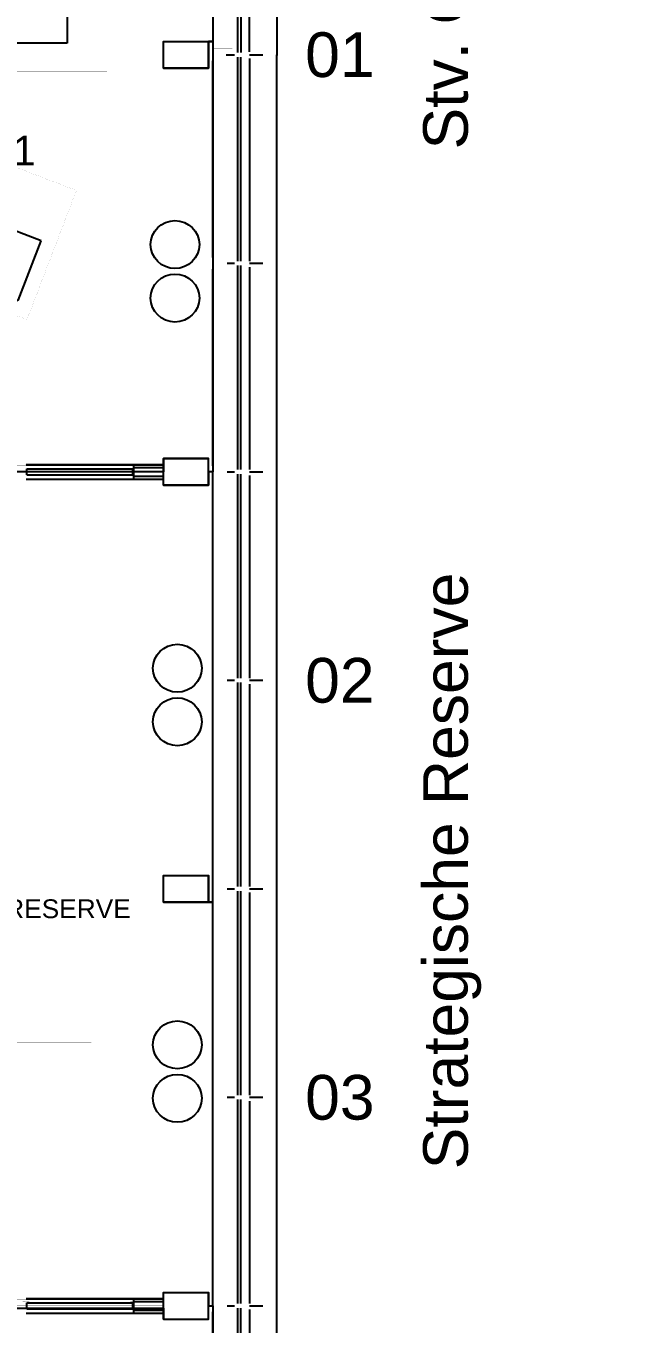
# Model space of a CAD drawing. Extents: x 7690 to 8871, y -6511 to -5312.
# Drawn here: x 8711.9 to 8871.3, y -6137.1 to -5793.9 of the extents above; entities that cross this region are included whole.
import ezdxf
from ezdxf.enums import TextEntityAlignment as Align

# ---------------------------------------------------------------- set-up
doc = ezdxf.new("R2010")
doc.units = 0
doc.header["$MEASUREMENT"] = 0
doc.linetypes.add('LONG_DASHES', pattern=[1.5, 1, -0.5])
doc.layers.get('0').update_dxf_attribs({"linetype": 'CONTINUOUS'})
for name, color, linetype in [('A-ALLG-BESCHRIFTUNG_10', 7, 'CONTINUOUS'), ('A-NEU-BÜROTRENNWAND-DAEMMUNG', 7, 'CONTINUOUS'), ('A-NEU-BÜROTRENNWAND-FEIN', 7, 'CONTINUOUS'), ('A-NEU-BÜROTRENNWAND-GROB', 7, 'CONTINUOUS'), ('A-NEU-GRUNDRISS', 7, 'CONTINUOUS'), ('A-NEU-WAND-BETON', 7, 'CONTINUOUS'), ('BWZ121_GF-POLYGON', 7, 'CONTINUOUS'), ('BWZ122_NGF-POLYGON', 7, 'CONTINUOUS'), ('FM_OBJEKT_DOSE', 7, 'CONTINUOUS'), ('FM_OBJEKT_GESCHOSS', 7, 'CONTINUOUS'), ('FM_OBJEKT_MOEBEL', 7, 'CONTINUOUS'), ('FM_OBJEKT_RAUM', 7, 'CONTINUOUS'), ('FM_RAHMEN_LINK', 7, 'CONTINUOUS'), ('R0_MOBILIAR', 7, 'CONTINUOUS'), ('R0_MOBILIAR_2D_LINIEN', 7, 'CONTINUOUS'), ('R0_MOBILIAR_PERIMETERNUMMERIERU', 7, 'CONTINUOUS'), ('R0_MOBILIAR_TEXT', 7, 'CONTINUOUS'), ('Z0_NEU', 7, 'CONTINUOUS'), ('Z1_POLYGONE_FLÄCHENNACHWEIS', 7, 'CONTINUOUS')]:
    doc.layers.add(name, color=color, linetype=linetype)
doc.styles.add('ARIAL', font='ARIAL')

# ---------------------------------------------------------------- blocks, each defined once
blk = doc.blocks.new('*D22')
at = {"layer": 'FM_OBJEKT_GESCHOSS', "color": 250, "linetype": 'Continuous', "const_width": 0.00174}
blk.add_lwpolyline([(8161.6821, -6162.5566), (8161.6821, -6493.2646), (8778.2168, -6493.2646), (8778.2168, -5660.9834), (8447.5059, -5660.9834), (8447.5059, -5330.3032), (7830.9731, -5330.2744), (7830.9746, -5767.6758), (7720.7378, -5767.6758), (7720.7378, -5751.9277), (7704.9897, -5751.9277), (7704.9897, -5767.6758), (7720.7378, -5767.6758), (7720.7378, -5767.6758), (7830.9746, -5767.6758), (7830.9746, -6162.5566), (8161.6821, -6162.5566), (8246.5254, -6081.0605), (8246.5254, -6073.5806), (8330.5762, -6073.5806), (8330.5762, -6081.0605), (8246.5254, -6081.0605)], close=True, dxfattribs=at)
blk = doc.blocks.new('*D38')
at = {"layer": 'A-NEU-GRUNDRISS', "color": 250, "linetype": 'Continuous'}
for p, q in [((8778.2129, -5660.98), (8635.2676, -5660.98)), ((8769.4336, -5669.7588), (8778.2129, -5660.98)), ((8778.2129, -5660.98), (8778.2129, -5801.7275)), ((8635.3008, -5668.2227), (8635.3008, -5664.6675)), ((8686.4824, -5668.2227), (8686.4824, -5664.6675)), ((8730.5762, -5668.2227), (8730.5762, -5664.6675)), ((8765.4492, -5668.2222), (8765.4492, -5664.668)), ((8778.2129, -5662.1611), (8778.2129, -5801.7275)), ((8636.293, -5668.2227), (8770.9688, -5668.2227)), ((8764.8262, -5668.2222), (8765.4492, -5668.2222)), ((8770.9688, -5800.7339), (8770.9688, -5668.2227)), ((8635.3008, -5674.3647), (8635.3008, -5672.1602)), ((8635.8906, -5670.5127), (8685.8906, -5670.5127)), ((8635.8906, -5671.3394), (8685.8906, -5671.3394)), ((8686.4824, -5674.3647), (8686.4824, -5672.1602)), ((8687.0723, -5670.5107), (8729.9922, -5670.5068)), ((8687.0723, -5671.3374), (8729.9922, -5671.3335)), ((8730.5762, -5674.3647), (8730.5762, -5672.1602)), ((8764.2383, -5670.5068), (8731.166, -5670.5068)), ((8764.2383, -5671.3335), (8731.166, -5671.3335)), ((8764.8262, -5674.0703), (8764.8262, -5672.1602)), ((8765.1621, -5674.3652), (8767.0332, -5674.3652)), ((8767.8379, -5705.6646), (8767.8379, -5674.9561)), ((8768.666, -5705.6646), (8768.666, -5674.9561)), ((8770.9707, -5673.7437), (8774.5234, -5673.7437)), ((8763.252, -5677.9082), (8636.875, -5677.9082)), ((8761.2832, -5675.9399), (8761.2832, -5800.1528)), ((8764.8281, -5706.2549), (8767.0332, -5706.2549)), ((8770.9707, -5706.2549), (8774.5254, -5706.2544)), ((8767.8379, -5749.7593), (8767.8379, -5706.8457)), ((8768.666, -5749.7593), (8768.666, -5706.8457)), ((8764.8262, -5750.3496), (8767.0313, -5750.3491)), ((8767.8379, -5750.9399), (8767.8379, -5800.9399)), ((8768.666, -5750.9399), (8768.666, -5800.9399)), ((8770.9688, -5750.3491), (8774.5234, -5750.3491)), ((8764.8262, -5801.5308), (8767.0332, -5801.5308)), ((8770.9688, -5801.5303), (8774.5234, -5801.5303))]:
    blk.add_line(p, q, dxfattribs=at)
at = {"layer": 'A-NEU-GRUNDRISS', "color": 250, "linetype": 'Continuous', "const_width": 0.00174}
for points in [[(8636.373, -5666.4194), (8634.2285, -5666.4194), (8634.2285, -5664.6675), (8636.373, -5664.6675)], [(8687.5215, -5666.4194), (8685.375, -5666.4194), (8685.375, -5664.6675), (8687.5215, -5664.6675)], [(8731.6152, -5666.4194), (8729.4688, -5666.4194), (8729.4688, -5664.6675), (8731.6152, -5664.6675)], [(8765.4492, -5666.4199), (8764.8262, -5666.4199), (8764.8262, -5664.668), (8765.4492, -5664.668)], [(8636.293, -5669.4038), (8634.3066, -5669.4038), (8634.3066, -5668.2227), (8636.293, -5668.2227)], [(8687.4746, -5669.4038), (8685.4883, -5669.4038), (8685.4883, -5668.2227), (8687.4746, -5668.2227)], [(8731.5684, -5669.4038), (8729.582, -5669.4038), (8729.582, -5668.2227), (8731.5684, -5668.2227)], [(8765.8203, -5669.4038), (8763.834, -5669.4038), (8763.834, -5668.2227), (8765.8203, -5668.2227)], [(8635.6934, -5672.1602), (8634.9063, -5672.1602), (8634.9063, -5669.7021), (8635.6934, -5669.7021)], [(8685.8906, -5672.1621), (8635.8906, -5672.1621), (8635.8906, -5669.6841), (8685.8906, -5669.6841)], [(8686.875, -5672.1602), (8686.0879, -5672.1602), (8686.0879, -5669.7021), (8686.875, -5669.7021)], [(8687.0723, -5672.1641), (8729.9922, -5672.1602), (8729.9922, -5669.6802), (8687.0723, -5669.6836)], [(8730.9688, -5672.1602), (8730.1816, -5672.1602), (8730.1816, -5669.7021), (8730.9688, -5669.7021)], [(8764.2383, -5672.1602), (8731.166, -5672.1602), (8731.166, -5669.6802), (8764.2383, -5669.6802)], [(8765.2207, -5672.1602), (8764.4336, -5672.1602), (8764.4336, -5669.7021), (8765.2207, -5669.7021)], [(8769.4336, -5673.7749), (8767.1113, -5673.7749), (8767.1113, -5672.082), (8765.416, -5672.082), (8765.416, -5669.7588), (8769.4336, -5669.7588)], [(8636.875, -5677.9082), (8633.7266, -5677.9082), (8633.7266, -5672.79), (8636.875, -5672.79)], [(8688.0566, -5677.9082), (8684.9082, -5677.9082), (8684.9082, -5672.79), (8688.0566, -5672.79)], [(8732.1504, -5677.9082), (8729.002, -5677.9082), (8729.002, -5672.79), (8732.1504, -5672.79)], [(8766.4023, -5677.9082), (8761.2832, -5677.9082), (8761.2832, -5672.7905), (8766.4023, -5672.7905)], [(8769.4922, -5674.7588), (8767.0332, -5674.7588), (8767.0332, -5673.9717), (8769.4922, -5673.9717)], [(8769.4922, -5705.6646), (8767.0352, -5705.6646), (8767.0352, -5674.9561), (8769.4922, -5674.9561)], [(8770.9688, -5675.3584), (8769.7891, -5675.3584), (8769.7891, -5673.3716), (8770.9688, -5673.3716)], [(8774.5234, -5674.3652), (8772.7715, -5674.3652), (8772.7715, -5673.7437), (8774.5234, -5673.7437)], [(8766.4023, -5707.8301), (8761.2832, -5707.8301), (8761.2832, -5704.6802), (8766.4023, -5704.6802)], [(8769.4922, -5706.6489), (8767.0332, -5706.6489), (8767.0332, -5705.8613), (8769.4922, -5705.8613)], [(8770.9707, -5707.248), (8769.791, -5707.248), (8769.791, -5705.2612), (8770.9707, -5705.2612)], [(8774.5254, -5707.2949), (8772.7734, -5707.2949), (8772.7734, -5705.1489), (8774.5254, -5705.1489)], [(8769.4961, -5749.7593), (8767.0332, -5749.7593), (8767.0332, -5706.8457), (8769.4961, -5706.8457)], [(8766.4004, -5751.9243), (8761.2832, -5751.9243), (8761.2832, -5748.7744), (8766.4004, -5748.7744)], [(8769.4902, -5750.7432), (8767.0313, -5750.7432), (8767.0313, -5749.9561), (8769.4902, -5749.9561)], [(8769.4961, -5800.9399), (8767.0332, -5800.9399), (8767.0332, -5750.9399), (8769.4961, -5750.9399)], [(8770.9688, -5751.3423), (8769.7891, -5751.3423), (8769.7891, -5749.356), (8770.9688, -5749.356)], [(8774.5234, -5751.3892), (8772.7715, -5751.3892), (8772.7715, -5749.2432), (8774.5234, -5749.2432)], [(8766.4004, -5803.1055), (8761.2832, -5803.1055), (8761.2832, -5799.9561), (8766.4004, -5799.9561)], [(8769.4902, -5801.9248), (8767.0332, -5801.9248), (8767.0332, -5801.1372), (8769.4902, -5801.1372)], [(8770.9688, -5802.5239), (8769.7891, -5802.5239), (8769.7891, -5800.5371), (8770.9688, -5800.5371)], [(8774.5234, -5802.5703), (8772.7715, -5802.5703), (8772.7715, -5800.4248), (8774.5234, -5800.4248)]]:
    blk.add_lwpolyline(points, close=True, dxfattribs=at)
blk = doc.blocks.new('*D42')
at = {"layer": 'A-NEU-GRUNDRISS', "color": 250, "linetype": 'Continuous'}
for p, q in [((8761.2852, -6185.7817), (8761.2852, -6133.813)), ((8765.0645, -6132.2383), (8767.0313, -6132.2383)), ((8767.8574, -6186.7656), (8767.8574, -6132.8286)), ((8768.6836, -6186.7656), (8768.6836, -6132.8286)), ((8770.9688, -6132.2383), (8774.5254, -6132.2383)), ((8770.9688, -6133.231), (8770.9688, -6186.7656)), ((8778.2129, -6187.3564), (8778.2129, -6132.2383))]:
    blk.add_line(p, q, dxfattribs=at)
at = {"layer": 'A-NEU-GRUNDRISS', "color": 250, "linetype": 'Continuous', "const_width": 0.00174}
for points in [[(8761.2852, -6133.813), (8761.2852, -6130.6636), (8766.4043, -6130.6636), (8766.4043, -6133.813)], [(8767.0313, -6132.6318), (8767.0313, -6131.8447), (8769.4902, -6131.8447), (8769.4902, -6132.6318)], [(8769.7871, -6133.231), (8769.7871, -6131.2441), (8770.9688, -6131.2441), (8770.9688, -6133.231)], [(8772.7734, -6133.3115), (8772.7734, -6131.1655), (8774.5254, -6131.1655), (8774.5254, -6133.3115)], [(8767.0332, -6186.7656), (8767.0332, -6132.8286), (8769.5117, -6132.8286), (8769.5117, -6186.7656)]]:
    blk.add_lwpolyline(points, close=True, dxfattribs=at)
blk = doc.blocks.new('*D43')
at = {"layer": 'A-NEU-GRUNDRISS', "color": 250, "linetype": 'Continuous'}
for p, q in [((8761.2852, -6130.6636), (8761.2852, -6078.6948)), ((8765.0645, -6077.1201), (8767.0313, -6077.1201)), ((8767.8574, -6131.6475), (8767.8574, -6077.7109)), ((8768.6836, -6131.6475), (8768.6836, -6077.7109)), ((8770.9688, -6077.1201), (8774.5254, -6077.1201)), ((8770.9688, -6078.1128), (8770.9688, -6131.6475)), ((8778.2129, -6132.2383), (8778.2129, -6077.1201))]:
    blk.add_line(p, q, dxfattribs=at)
at = {"layer": 'A-NEU-GRUNDRISS', "color": 250, "linetype": 'Continuous', "const_width": 0.00174}
for points in [[(8761.2852, -6078.6948), (8761.2852, -6075.5454), (8766.4043, -6075.5454), (8766.4043, -6078.6948)], [(8767.0313, -6077.5137), (8767.0313, -6076.7266), (8769.4902, -6076.7266), (8769.4902, -6077.5137)], [(8769.7871, -6078.1128), (8769.7871, -6076.1265), (8770.9688, -6076.1265), (8770.9688, -6078.1128)], [(8772.7734, -6078.1934), (8772.7734, -6076.0474), (8774.5254, -6076.0474), (8774.5254, -6078.1934)], [(8767.0332, -6131.6475), (8767.0332, -6077.7109), (8769.5117, -6077.7109), (8769.5117, -6131.6475)]]:
    blk.add_lwpolyline(points, close=True, dxfattribs=at)
blk = doc.blocks.new('*D44')
at = {"layer": 'A-NEU-GRUNDRISS', "color": 250, "linetype": 'Continuous'}
for p, q in [((8765.0645, -6022.002), (8767.0313, -6022.002)), ((8770.9688, -6022.0024), (8774.5254, -6022.0024)), ((8778.2129, -6077.1201), (8778.2129, -6022.0024)), ((8761.2852, -6075.5454), (8761.2852, -6023.5771)), ((8767.8574, -6076.5298), (8767.8574, -6022.5928)), ((8768.6836, -6076.5298), (8768.6836, -6022.5928)), ((8770.9688, -6022.9951), (8770.9688, -6076.5298))]:
    blk.add_line(p, q, dxfattribs=at)
at = {"layer": 'A-NEU-GRUNDRISS', "color": 250, "linetype": 'Continuous', "const_width": 0.00174}
for points in [[(8761.2852, -6023.5771), (8761.2852, -6020.4272), (8766.4043, -6020.4272), (8766.4043, -6023.5771)], [(8767.0313, -6022.396), (8767.0313, -6021.6084), (8769.4902, -6021.6084), (8769.4902, -6022.396)], [(8769.7871, -6022.9951), (8769.7871, -6021.0083), (8770.9688, -6021.0083), (8770.9688, -6022.9951)], [(8772.7734, -6023.0752), (8772.7734, -6020.9292), (8774.5254, -6020.9292), (8774.5254, -6023.0752)], [(8767.0332, -6076.5298), (8767.0332, -6022.5928), (8769.5117, -6022.5928), (8769.5117, -6076.5298)]]:
    blk.add_lwpolyline(points, close=True, dxfattribs=at)
blk = doc.blocks.new('*D45')
at = {"layer": 'A-NEU-GRUNDRISS', "color": 250, "linetype": 'Continuous'}
for p, q in [((8765.0645, -5966.8843), (8767.0313, -5966.8843)), ((8770.9688, -5966.8843), (8774.5254, -5966.8843)), ((8778.2129, -6022.0024), (8778.2129, -5966.8843)), ((8761.2852, -6020.4277), (8761.2852, -5968.459)), ((8767.8574, -6021.4116), (8767.8574, -5967.4746)), ((8768.6836, -6021.4116), (8768.6836, -5967.4746)), ((8770.9688, -5967.877), (8770.9688, -6021.4116))]:
    blk.add_line(p, q, dxfattribs=at)
at = {"layer": 'A-NEU-GRUNDRISS', "color": 250, "linetype": 'Continuous', "const_width": 0.00174}
for points in [[(8761.2852, -5968.459), (8761.2852, -5965.3096), (8766.4043, -5965.3096), (8766.4043, -5968.459)], [(8767.0313, -5967.2778), (8767.0313, -5966.4902), (8769.4902, -5966.4902), (8769.4902, -5967.2778)], [(8769.7871, -5967.877), (8769.7871, -5965.8901), (8770.9688, -5965.8901), (8770.9688, -5967.877)], [(8772.7734, -5967.957), (8772.7734, -5965.8115), (8774.5254, -5965.8115), (8774.5254, -5967.957)], [(8767.0332, -6021.4116), (8767.0332, -5967.4746), (8769.5117, -5967.4746), (8769.5117, -6021.4116)]]:
    blk.add_lwpolyline(points, close=True, dxfattribs=at)
blk = doc.blocks.new('*D46')
at = {"layer": 'A-NEU-GRUNDRISS', "color": 250, "linetype": 'Continuous'}
for p, q in [((8765.0645, -5911.7661), (8767.0313, -5911.7661)), ((8767.8574, -5966.2935), (8767.8574, -5912.3569)), ((8768.6836, -5966.2935), (8768.6836, -5912.3569)), ((8770.9688, -5911.7661), (8774.5254, -5911.7661)), ((8778.2129, -5966.8843), (8778.2129, -5911.7661)), ((8761.2852, -5965.3096), (8761.2852, -5913.3408)), ((8770.9688, -5912.7588), (8770.9688, -5966.2935))]:
    blk.add_line(p, q, dxfattribs=at)
at = {"layer": 'A-NEU-GRUNDRISS', "color": 250, "linetype": 'Continuous', "const_width": 0.00174}
for points in [[(8761.2852, -5913.3408), (8761.2852, -5910.1914), (8766.4043, -5910.1914), (8766.4043, -5913.3408)], [(8767.0313, -5912.1602), (8767.0313, -5911.3726), (8769.4902, -5911.3726), (8769.4902, -5912.1602)], [(8767.0332, -5966.2935), (8767.0332, -5912.3569), (8769.5117, -5912.3569), (8769.5117, -5966.2935)], [(8769.7871, -5912.7588), (8769.7871, -5910.7725), (8770.9688, -5910.7725), (8770.9688, -5912.7588)], [(8772.7734, -5912.8394), (8772.7734, -5910.6934), (8774.5254, -5910.6934), (8774.5254, -5912.8394)]]:
    blk.add_lwpolyline(points, close=True, dxfattribs=at)
blk = doc.blocks.new('*D47')
at = {"layer": 'A-NEU-GRUNDRISS', "color": 250, "linetype": 'Continuous'}
for p, q in [((8765.0645, -5856.6484), (8767.0313, -5856.6484)), ((8767.8574, -5911.1758), (8767.8574, -5857.2388)), ((8768.6836, -5911.1758), (8768.6836, -5857.2388)), ((8770.9688, -5856.6484), (8774.5254, -5856.6484)), ((8778.2129, -5911.7661), (8778.2129, -5856.6484)), ((8761.2852, -5910.1914), (8761.2852, -5858.2231)), ((8770.9688, -5857.6411), (8770.9688, -5911.1758))]:
    blk.add_line(p, q, dxfattribs=at)
at = {"layer": 'A-NEU-GRUNDRISS', "color": 250, "linetype": 'Continuous', "const_width": 0.00174}
for points in [[(8761.2852, -5858.2231), (8761.2852, -5855.0732), (8766.4043, -5855.0732), (8766.4043, -5858.2231)], [(8767.0313, -5857.042), (8767.0313, -5856.2544), (8769.4902, -5856.2544), (8769.4902, -5857.042)], [(8767.0332, -5911.1758), (8767.0332, -5857.2388), (8769.5117, -5857.2388), (8769.5117, -5911.1758)], [(8769.7871, -5857.6411), (8769.7871, -5855.6543), (8770.9688, -5855.6543), (8770.9688, -5857.6411)], [(8772.7734, -5857.7212), (8772.7734, -5855.5752), (8774.5254, -5855.5752), (8774.5254, -5857.7212)]]:
    blk.add_lwpolyline(points, close=True, dxfattribs=at)
blk = doc.blocks.new('*D48')
at = {"layer": 'A-NEU-GRUNDRISS', "color": 250, "linetype": 'Continuous'}
for p, q in [((8765.0645, -5801.5303), (8767.0313, -5801.5303)), ((8767.8574, -5856.0576), (8767.8574, -5802.1211)), ((8768.6836, -5856.0576), (8768.6836, -5802.1211)), ((8770.9688, -5801.5303), (8774.5254, -5801.5303)), ((8770.9688, -5802.5229), (8770.9688, -5856.0576)), ((8778.2129, -5856.6484), (8778.2129, -5801.5303)), ((8761.2852, -5855.0737), (8761.2852, -5803.105))]:
    blk.add_line(p, q, dxfattribs=at)
at = {"layer": 'A-NEU-GRUNDRISS', "color": 250, "linetype": 'Continuous', "const_width": 0.00174}
for points in [[(8761.2852, -5803.105), (8761.2852, -5799.9556), (8766.4043, -5799.9556), (8766.4043, -5803.105)], [(8767.0313, -5801.9238), (8767.0313, -5801.1367), (8769.4902, -5801.1367), (8769.4902, -5801.9238)], [(8767.0332, -5856.0576), (8767.0332, -5802.1211), (8769.5117, -5802.1211), (8769.5117, -5856.0576)], [(8769.7871, -5802.5229), (8769.7871, -5800.5361), (8770.9688, -5800.5361), (8770.9688, -5802.5229)], [(8772.7734, -5802.6035), (8772.7734, -5800.4575), (8774.5254, -5800.4575), (8774.5254, -5802.6035)]]:
    blk.add_lwpolyline(points, close=True, dxfattribs=at)
blk = doc.blocks.new('*D133')
at = {"layer": 'BWZ122_NGF-POLYGON', "color": 6, "linetype": 'Continuous', "const_width": 0.0139}
blk.add_lwpolyline([(8525.0645, -5677.9087), (8631.7559, -5677.9087), (8631.7559, -5683.0264), (8638.8438, -5683.0264), (8638.8438, -5694.8374), (8631.7559, -5694.8374), (8631.7559, -5683.0264), (8631.7559, -5677.9087), (8761.2832, -5677.9082), (8761.2832, -5687.751), (8760.1035, -5687.751), (8748.291, -5687.751), (8748.291, -5694.8374), (8760.1035, -5694.8374), (8760.1035, -5687.751), (8761.2832, -5687.751), (8761.2832, -5797.9868), (8760.1035, -5797.9868), (8760.1035, -5805.0737), (8748.291, -5805.0737), (8748.291, -5797.9868), (8760.1035, -5797.9868), (8761.2832, -5797.9868), (8761.2832, -5908.2231), (8761.2852, -5911.7661), (8760.1035, -5911.7661), (8760.1035, -5908.2231), (8748.291, -5908.2231), (8748.291, -5911.7661), (8526.6777, -5911.7661), (8526.6777, -5809.4043), (8532.9375, -5809.4043), (8532.9375, -5793.6563), (8526.6777, -5793.6563), (8526.6777, -5694.8374), (8528.6074, -5694.8374), (8528.6074, -5683.0264), (8525.0645, -5683.0264), (8525.0645, -5677.9087)], close=True, dxfattribs=at)
blk = doc.blocks.new('*D134')
at = {"layer": 'BWZ122_NGF-POLYGON', "color": 6, "linetype": 'Continuous', "const_width": 0.0139}
blk.add_lwpolyline([(8526.6777, -6014.1284), (8532.9375, -6014.1284), (8532.9375, -6029.8765), (8526.6777, -6029.8765), (8526.6777, -6132.8291), (8748.291, -6132.8291), (8748.291, -6132.8291), (8748.291, -6128.6948), (8760.1016, -6128.6948), (8760.1016, -6132.2383), (8761.2852, -6132.2383), (8761.2852, -6025.5454), (8760.1016, -6025.5454), (8748.291, -6025.5454), (8748.291, -6018.459), (8760.1016, -6018.459), (8760.1016, -6025.5454), (8761.2852, -6025.5454), (8761.2852, -5911.7661), (8760.1016, -5911.7661), (8760.1016, -5915.3096), (8748.291, -5915.3096), (8748.291, -5911.7661), (8526.6777, -5911.7661)], close=True, dxfattribs=at)
blk = doc.blocks.new('*D135')
at = {"layer": 'BWZ122_NGF-POLYGON', "color": 6, "linetype": 'Continuous', "const_width": 0.0139}
blk.add_lwpolyline([(8528.6074, -6234.6001), (8528.6074, -6134.1675), (8528.6074, -6132.8286), (8748.291, -6132.8286), (8748.291, -6135.7817), (8760.1035, -6135.7817), (8760.1035, -6132.2383), (8761.2852, -6132.2383), (8761.2852, -6238.9312)], dxfattribs=at)
blk = doc.blocks.new('*D179')
at = {"layer": 'R0_MOBILIAR_2D_LINIEN', "color": 252, "linetype": 'Continuous'}
for p, q in [((8638.8633, -5725.3359), (8632.8281, -5741.1201)), ((8658.0137, -5732.6597), (8638.8633, -5725.3359)), ((8690.7207, -5732.6597), (8709.8711, -5725.3359)), ((8709.8711, -5725.3359), (8715.9082, -5741.1201)), ((8651.9785, -5748.4438), (8658.0137, -5732.6597)), ((8696.7559, -5748.4438), (8690.7207, -5732.6597)), ((8632.8281, -5741.1201), (8651.9785, -5748.4438)), ((8715.9082, -5741.1201), (8696.7559, -5748.4438)), ((8702.2559, -5798.4336), (8702.2559, -5781.5352)), ((8702.2559, -5781.5352), (8722.7598, -5781.5352)), ((8722.7598, -5781.5352), (8722.7598, -5798.4336)), ((8722.7598, -5798.4336), (8702.2559, -5798.4336)), ((8696.7559, -5843.3906), (8690.7207, -5859.1748)), ((8715.9082, -5850.7144), (8696.7559, -5843.3906)), ((8709.8711, -5866.498), (8715.9082, -5850.7144)), ((8690.7207, -5859.1748), (8709.8711, -5866.498))]:
    blk.add_line(p, q, dxfattribs=at)
at = {"layer": 'R0_MOBILIAR_2D_LINIEN', "color": 252, "linetype": 'Continuous', "const_width": 0.0139}
for points in [[(8646.3457, -5763.1753), (8659.4102, -5729.0112), (8636.5684, -5720.2764), (8623.5039, -5754.4404)], [(8689.3262, -5729.0112), (8712.166, -5720.2764), (8725.2324, -5754.4404), (8702.3906, -5763.1753)], [(8702.2559, -5814.2061), (8702.2559, -5777.6289), (8726.7109, -5777.6289), (8726.7109, -5814.2061)], [(8712.166, -5871.5581), (8725.2324, -5837.3945), (8702.3906, -5828.6592), (8689.3262, -5862.8232)]]:
    blk.add_lwpolyline(points, close=True, dxfattribs=at)
blk.add_lwpolyline([(8680.9707, -5772.2939), (8661.2715, -5772.2939), (8661.2715, -5819.541), (8680.9707, -5819.541), (8680.9707, -5772.2939)], dxfattribs=at)
blk = doc.blocks.new('*D263')
at = {"layer": 'FM_OBJEKT_MOEBEL', "color": 250, "linetype": 'Continuous', "const_width": 0.00174}
blk.add_lwpolyline([(8646.7188, -5841.293), (8733.332, -5841.293), (8733.332, -5805.8594), (8646.7188, -5805.8594)], close=True, dxfattribs=at)
blk = doc.blocks.new('*D315')
at = {"layer": 'FM_OBJEKT_MOEBEL', "color": 250, "linetype": 'Continuous', "const_width": 0.00174}
blk.add_lwpolyline([(8733.332, -5892.4751), (8701.8359, -5892.4751), (8701.8359, -5908.2231), (8733.332, -5908.2231)], close=True, dxfattribs=at)
blk = doc.blocks.new('ZZUNIT_CIRCLE')
at = {"color": 0, "linetype": 'ByBlock'}
blk.add_circle((0, 0), 1, dxfattribs=at)
blk = doc.blocks.new('*D368')
at = {"layer": 'FM_OBJEKT_DOSE', "color": 7, "linetype": 'Continuous', "xscale": 6.452989299999999, "yscale": 6.3332055}
blk.add_blockref('ZZUNIT_CIRCLE', (8751.2793, -5851.6963), dxfattribs=at)
blk = doc.blocks.new('*D369')
at = {"layer": 'FM_OBJEKT_DOSE', "color": 7, "linetype": 'Continuous', "xscale": 6.452989299999999, "yscale": 6.3332055}
blk.add_blockref('ZZUNIT_CIRCLE', (8751.2793, -5865.835), dxfattribs=at)
blk = doc.blocks.new('*D374')
at = {"layer": 'FM_OBJEKT_DOSE', "color": 7, "linetype": 'Continuous', "xscale": 6.452989299999999, "yscale": 6.3332055}
blk.add_blockref('ZZUNIT_CIRCLE', (8751.9043, -5977.8389), dxfattribs=at)
blk = doc.blocks.new('*D375')
at = {"layer": 'FM_OBJEKT_DOSE', "color": 7, "linetype": 'Continuous', "xscale": 6.452989299999999, "yscale": 6.3332055}
blk.add_blockref('ZZUNIT_CIRCLE', (8751.9043, -5963.6997), dxfattribs=at)
blk = doc.blocks.new('*D376')
at = {"layer": 'FM_OBJEKT_DOSE', "color": 7, "linetype": 'Continuous', "xscale": 6.452989299999999, "yscale": 6.3332055}
blk.add_blockref('ZZUNIT_CIRCLE', (8751.9043, -6077.3838), dxfattribs=at)
blk = doc.blocks.new('*D377')
at = {"layer": 'FM_OBJEKT_DOSE', "color": 7, "linetype": 'Continuous', "xscale": 6.452989299999999, "yscale": 6.3332055}
blk.add_blockref('ZZUNIT_CIRCLE', (8751.9043, -6063.2451), dxfattribs=at)
blk = doc.blocks.new('*D425')
at = {"layer": 'FM_OBJEKT_MOEBEL', "color": 250, "linetype": 'Continuous', "const_width": 0.00174}
blk.add_lwpolyline([(8642.5762, -6062.6309), (8729.1895, -6062.6309), (8729.1895, -6027.1973), (8642.5762, -6027.1973)], close=True, dxfattribs=at)
blk = doc.blocks.new('*D431')
at = {"layer": 'FM_OBJEKT_MOEBEL', "color": 250, "linetype": 'Continuous', "const_width": 0.00174}
blk.add_lwpolyline([(8733.3281, -6113.3315), (8701.832, -6113.3315), (8701.832, -6129.0796), (8733.3281, -6129.0796)], close=True, dxfattribs=at)

msp = doc.modelspace()

# ---------------------------------------------------------------- linework, layer by layer
at = {"layer": 'A-NEU-BÜROTRENNWAND-DAEMMUNG', "color": 6, "linetype": 'Continuous'}
for p, q in [((8740.418, -5910.6245), (8748.291, -5910.6245)), ((8740.418, -5912.9082), (8740.418, -5910.6245)), ((8748.291, -5912.9082), (8748.291, -5910.6245)), ((8740.418, -5912.9082), (8748.291, -5912.9082)), ((8740.418, -6131.0967), (8748.291, -6131.0967)), ((8740.418, -6133.3799), (8740.418, -6131.0967)), ((8748.291, -6133.3799), (8748.291, -6131.0967)), ((8740.418, -6133.3799), (8748.291, -6133.3799))]:
    msp.add_line(p, q, dxfattribs=at)
at = {"layer": 'A-NEU-BÜROTRENNWAND-FEIN', "color": 6, "linetype": 'Continuous'}
for p, q in [((8711.9531, -5909.8369), (8740.2988, -5909.8369)), ((8711.9531, -5913.6953), (8740.2988, -5913.6953)), ((8711.9531, -6130.3091), (8740.2988, -6130.3091)), ((8711.9531, -6134.1675), (8740.2988, -6134.1675))]:
    msp.add_line(p, q, dxfattribs=at)
at = {"layer": 'A-NEU-BÜROTRENNWAND-GROB', "color": 6, "linetype": 'Continuous'}
for p, q in [((8712.1504, -5910.979), (8740.1035, -5910.979)), ((8712.1504, -5912.5537), (8712.1504, -5910.979)), ((8740.1035, -5912.5537), (8740.1035, -5910.979)), ((8740.418, -5909.8369), (8748.291, -5909.8369)), ((8740.418, -5910.6245), (8740.418, -5909.8369)), ((8740.418, -5910.6245), (8748.291, -5910.6245)), ((8748.291, -5910.6245), (8748.291, -5909.8369)), ((8712.1504, -5912.5537), (8740.1035, -5912.5537)), ((8740.418, -5912.9082), (8748.291, -5912.9082)), ((8740.418, -5913.6953), (8740.418, -5912.9082)), ((8740.418, -5913.6953), (8748.291, -5913.6953)), ((8748.291, -5913.6953), (8748.291, -5912.9082)), ((8712.1504, -6131.4507), (8740.1035, -6131.4507)), ((8712.1504, -6133.0259), (8712.1504, -6131.4507)), ((8740.1035, -6133.0259), (8740.1035, -6131.4507)), ((8740.418, -6130.3091), (8748.291, -6130.3091)), ((8740.418, -6131.0967), (8740.418, -6130.3091)), ((8740.418, -6131.0967), (8748.291, -6131.0967)), ((8748.291, -6131.0967), (8748.291, -6130.3091)), ((8712.1504, -6133.0259), (8740.1035, -6133.0259)), ((8740.418, -6133.3799), (8748.291, -6133.3799)), ((8740.418, -6134.1675), (8740.418, -6133.3799)), ((8740.418, -6134.1675), (8748.291, -6134.1675)), ((8748.291, -6134.1675), (8748.291, -6133.3799))]:
    msp.add_line(p, q, dxfattribs=at)
at = {"layer": 'A-NEU-BÜROTRENNWAND-GROB', "color": 6, "linetype": 'Continuous', "const_width": 0.00174}
for points in [[(8711.9531, -5910.6245), (8712.7598, -5910.6245), (8712.7598, -5910.7427), (8711.9531, -5910.7427), (8711.9531, -5912.79), (8712.7598, -5912.79), (8712.7598, -5912.9082), (8711.9531, -5912.9082), (8711.9531, -5913.6953), (8711.834, -5913.6953), (8711.834, -5912.9082), (8711.0273, -5912.9082), (8711.0273, -5912.79), (8711.834, -5912.79), (8711.834, -5910.7427), (8711.0273, -5910.7427), (8711.0273, -5910.6245), (8711.834, -5910.6245), (8711.834, -5909.8369), (8711.9531, -5909.8369)], [(8740.418, -5910.6245), (8741.2246, -5910.6245), (8741.2246, -5910.7427), (8740.418, -5910.7427), (8740.418, -5912.79), (8741.2246, -5912.79), (8741.2246, -5912.9082), (8740.418, -5912.9082), (8740.418, -5913.6953), (8740.2988, -5913.6953), (8740.2988, -5912.9082), (8739.4922, -5912.9082), (8739.4922, -5912.79), (8740.2988, -5912.79), (8740.2988, -5910.7427), (8739.4922, -5910.7427), (8739.4922, -5910.6245), (8740.2988, -5910.6245), (8740.2988, -5909.8369), (8740.418, -5909.8369)], [(8711.9531, -6131.0967), (8712.7598, -6131.0967), (8712.7598, -6131.2148), (8711.9531, -6131.2148), (8711.9531, -6133.2617), (8712.7598, -6133.2617), (8712.7598, -6133.3799), (8711.9531, -6133.3799), (8711.9531, -6134.1675), (8711.834, -6134.1675), (8711.834, -6133.3799), (8711.0273, -6133.3799), (8711.0273, -6133.2617), (8711.834, -6133.2617), (8711.834, -6131.2148), (8711.0273, -6131.2148), (8711.0273, -6131.0967), (8711.834, -6131.0967), (8711.834, -6130.3091), (8711.9531, -6130.3091)], [(8740.418, -6131.0967), (8741.2246, -6131.0967), (8741.2246, -6131.2148), (8740.418, -6131.2148), (8740.418, -6133.2617), (8741.2246, -6133.2617), (8741.2246, -6133.3799), (8740.418, -6133.3799), (8740.418, -6134.1675), (8740.2988, -6134.1675), (8740.2988, -6133.3799), (8739.4922, -6133.3799), (8739.4922, -6133.2617), (8740.2988, -6133.2617), (8740.2988, -6131.2148), (8739.4922, -6131.2148), (8739.4922, -6131.0967), (8740.2988, -6131.0967), (8740.2988, -6130.3091), (8740.418, -6130.3091)]]:
    msp.add_lwpolyline(points, close=True, dxfattribs=at)
at = {"layer": 'A-NEU-GRUNDRISS', "color": 6, "linetype": 'LONG_DASHES', "const_width": 0.00174}
msp.add_lwpolyline([(8762.0703, -6477.1196), (8177.8198, -6477.1196), (8177.8198, -6146.4116), (7847.1123, -6146.4116), (7847.1123, -5346.4131), (8431.3633, -5346.4131), (8431.3633, -5677.1211), (8762.0703, -5677.1211)], close=True, dxfattribs=at)
at = {"layer": 'A-NEU-WAND-BETON', "color": 6, "linetype": 'Continuous'}
for p, q in [((8748.291, -5797.9868), (8760.1035, -5797.9868)), ((8748.291, -5805.0737), (8748.291, -5797.9868)), ((8760.1035, -5805.0737), (8760.1035, -5797.9868)), ((8748.291, -5805.0737), (8760.1035, -5805.0737)), ((8748.291, -5908.2231), (8760.1035, -5908.2231)), ((8748.291, -5915.3096), (8748.291, -5908.2231)), ((8760.1035, -5915.3096), (8760.1035, -5908.2231)), ((8748.291, -5915.3096), (8760.1035, -5915.3096)), ((8748.291, -6018.459), (8760.1035, -6018.459)), ((8748.291, -6025.5454), (8748.291, -6018.459)), ((8760.1035, -6025.5454), (8760.1035, -6018.459)), ((8748.291, -6025.5454), (8760.1035, -6025.5454)), ((8748.291, -6128.6948), (8760.1035, -6128.6948)), ((8748.291, -6135.7817), (8748.291, -6128.6948)), ((8760.1035, -6135.7817), (8760.1035, -6128.6948)), ((8748.291, -6135.7817), (8760.1035, -6135.7817))]:
    msp.add_line(p, q, dxfattribs=at)
at = {"layer": 'BWZ121_GF-POLYGON', "color": 214, "linetype": 'Continuous', "const_width": 0.0139}
msp.add_lwpolyline([(8161.6782, -6162.5532), (8161.6782, -6493.2612), (8778.2129, -6493.2612), (8778.2129, -5660.98), (8447.502, -5660.98), (8447.502, -5330.2998), (7830.9697, -5330.2715), (7830.9712, -5767.6719), (7720.7344, -5767.6719), (7720.7344, -5751.9238), (7704.9868, -5751.9238), (7704.9868, -5767.6719), (7720.7344, -5767.6719), (7720.7344, -5767.6719), (7830.9712, -5767.6719), (7830.9712, -6162.5532), (8161.6782, -6162.5532), (8246.5215, -6081.0571), (8246.5215, -6073.5771), (8330.5723, -6073.5771), (8330.5723, -6081.0566), (8246.5215, -6081.0566)], close=True, dxfattribs=at)
at = {"layer": 'FM_OBJEKT_RAUM', "color": 6, "linetype": 'Continuous'}
for points in [[(8761.2832, -5687.751), (8761.2832, -5797.9868), (8760.1016, -5797.9868), (8760.1016, -5805.0737), (8748.291, -5805.0737), (8748.291, -5797.9868), (8760.1016, -5797.9868), (8761.2832, -5797.9868), (8761.2832, -5908.2231), (8761.2852, -5911.7661), (8760.1016, -5911.7661), (8760.1016, -5908.2231), (8748.291, -5908.2231), (8748.291, -5911.7661), (8526.6777, -5911.7661), (8526.6777, -5809.4043), (8532.9375, -5809.4043), (8532.9375, -5793.6563)], [(8528.6074, -6234.6001), (8528.6074, -6134.1675), (8528.6074, -6132.8286), (8748.291, -6132.8286), (8748.291, -6135.7817), (8760.1016, -6135.7817), (8760.1016, -6132.2383), (8761.2852, -6132.2383), (8761.2852, -6238.9312)]]:
    msp.add_lwpolyline(points, dxfattribs=at)
msp.add_lwpolyline([(8526.6777, -6014.1284), (8532.9375, -6014.1284), (8532.9375, -6029.8765), (8526.6777, -6029.8765), (8526.6777, -6132.8291), (8748.291, -6132.8291), (8748.291, -6132.8291), (8748.291, -6128.6948), (8760.1035, -6128.6948), (8760.1035, -6132.2383), (8761.2852, -6132.2383), (8761.2852, -6025.5459), (8760.1035, -6025.5459), (8748.291, -6025.5459), (8748.291, -6018.459), (8760.1035, -6018.459), (8760.1035, -6025.5459), (8761.2852, -6025.5459), (8761.2852, -5911.7661), (8760.1035, -5911.7666), (8760.1035, -5915.3096), (8748.291, -5915.3096), (8748.291, -5911.7666), (8526.6777, -5911.7666)], close=True, dxfattribs=at)
at = {"layer": 'FM_RAHMEN_LINK', "color": 250, "linetype": 'Continuous', "const_width": 0.0139}
msp.add_lwpolyline([(7690.0068, -5312.2808), (8871.293, -5312.2808), (8871.293, -6511.2549), (7690.0068, -6511.2549)], close=True, dxfattribs=at)
at = {"layer": 'Z0_NEU', "color": 1, "linetype": 'Continuous', "const_width": 0.0139}
for points in [[(8748.291, -5913.3408), (8748.291, -5910.1909), (8526.6367, -5910.1909), (8526.6367, -5847.5928), (8523.4883, -5847.5928), (8523.4883, -5924.7578), (8526.6367, -5924.7578), (8526.6367, -5913.3408)], [(8523.4883, -6130.6626), (8523.4883, -6029.8755), (8526.6367, -6029.8755), (8526.6367, -6130.6626), (8748.291, -6130.6626), (8748.291, -6133.812), (8503.8105, -6133.812), (8503.8105, -6130.6626), (8523.4883, -6130.6626)]]:
    msp.add_lwpolyline(points, close=True, dxfattribs=at)
at = {"layer": 'Z1_POLYGONE_FLÄCHENNACHWEIS', "color": 253, "linetype": 'Continuous', "const_width": 0.0139}
for points in [[(8525.0625, -5694.8374), (8525.0625, -5793.6558), (8532.9375, -5793.6558), (8532.9375, -5809.4038), (8525.0625, -5809.4038), (8525.0625, -5911.7656), (8532.9375, -5911.7656), (8532.9375, -5911.7656), (8748.291, -5911.7656), (8748.291, -5694.8374)], [(8525.0625, -5911.7656), (8525.0625, -6014.1274), (8532.9375, -6014.1274), (8532.9375, -6029.8755), (8525.0625, -6029.8755), (8525.0625, -6132.2373), (8532.9375, -6132.2373), (8532.9375, -6132.2373), (8748.291, -6132.2373), (8748.291, -5911.7656)]]:
    msp.add_lwpolyline(points, close=True, dxfattribs=at)
msp.add_lwpolyline([(8748.291, -6132.2373), (8748.291, -6132.2373), (8453.0156, -6132.2373), (8453.0156, -6135.7808), (8414.8262, -6135.7808), (8414.8262, -6234.5991), (8422.7012, -6234.5991), (8422.7012, -6250.3472), (8406.9531, -6250.3472), (8406.9531, -6234.5991), (8414.8262, -6234.5991), (8414.8262, -6135.7808), (8191.6001, -6135.7808), (8191.6001, -6454.6768), (8748.291, -6454.6768), (8748.291, -6132.2373)], dxfattribs=at)

# ---------------------------------------------------------------- block references
at = {"color": 0, "linetype": 'ByBlock'}
for name in ['*D22', '*D133', '*D179', '*D263', '*D368', '*D369', '*D315', '*D134', '*D375', '*D374', '*D425', '*D377', '*D376', '*D431', '*D135']:
    msp.add_blockref(name, (0, 0), dxfattribs=at)
at = {"color": 6, "linetype": 'ByBlock'}
for name in ['*D38', '*D48', '*D47', '*D46', '*D45', '*D44', '*D43', '*D42']:
    msp.add_blockref(name, (0, 0), dxfattribs=at)

# ---------------------------------------------------------------- texts
at = {"layer": 'A-ALLG-BESCHRIFTUNG_10', "color": 250, "linetype": 'Continuous', "style": 'ARIAL'}
msp.add_text('B14.14 STRATEGISCHE RESERVE', height=4.971268, dxfattribs=at).set_placement((8626.5234, -6029.7616))
at = {"layer": 'R0_MOBILIAR', "color": 1, "linetype": 'Continuous', "style": 'ARIAL'}
msp.add_text('B-14-01-1', height=7.87399, dxfattribs=at).set_placement((8690.0225, -5830.7949), align=Align.CENTER)
at = {"layer": 'R0_MOBILIAR_PERIMETERNUMMERIERU', "color": 6, "linetype": 'Continuous', "style": 'ARIAL'}
for s, p in [('01', (8785.6895, -5807.4028)), ('02', (8785.6914, -5972.789)), ('03', (8785.6914, -6083.0248))]:
    msp.add_text(s, height=11.81098, dxfattribs=at).set_placement(p)
at = {"layer": 'R0_MOBILIAR_TEXT', "color": 1, "linetype": 'Continuous', "style": 'ARIAL'}
for s, height, p in [('Stv. GD', 11.81098, (8828.6948, -5797.6738)), ('Strategische Reserve', 11.810978, (8828.6948, -6017.2744))]:
    msp.add_text(s, height=height, rotation=90, dxfattribs=at).set_placement(p, align=Align.CENTER)

doc.saveas('drawing.dxf')
